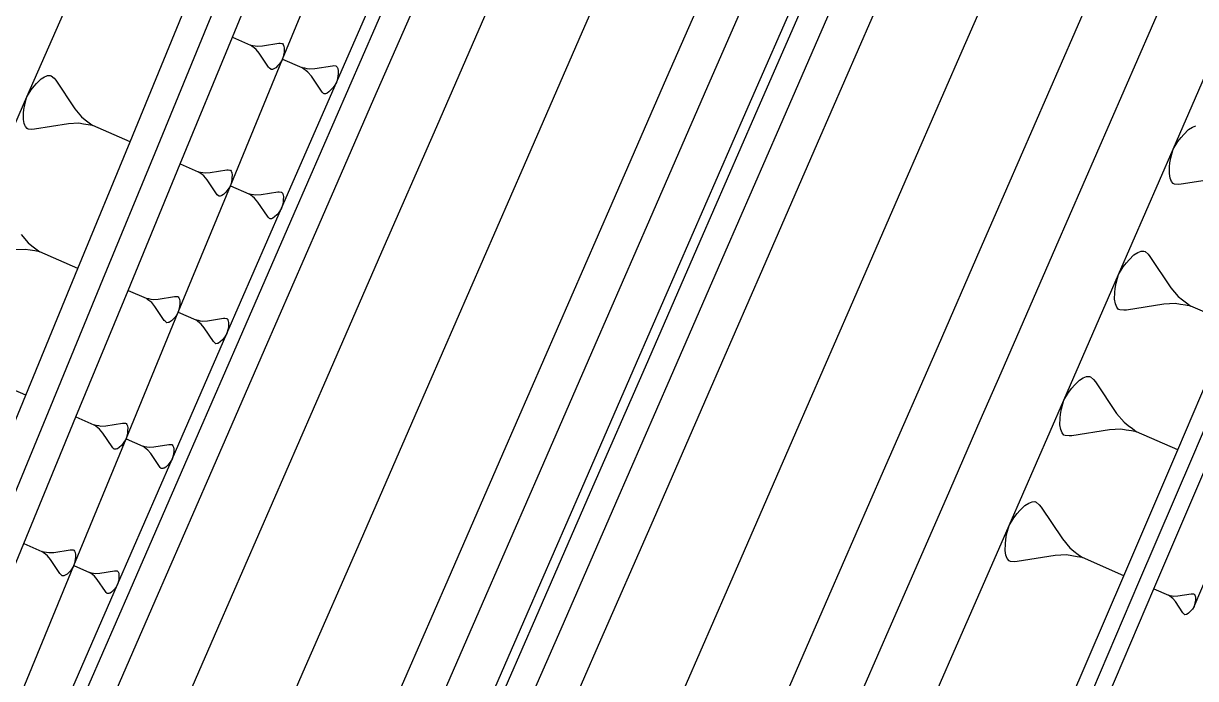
# Model space of a CAD drawing. Extents: x 386614 to 387594, y 803230 to 804419.
# Drawn here: x 387165.04 to 387207.87, y 803852.62 to 803876.54 of the extents above; entities that cross this region are included whole.
import ezdxf

# ---------------------------------------------------------------- set-up
doc = ezdxf.new("R2010")
doc.units = 0
doc.layers.get('0').update_dxf_attribs({"linetype": 'CONTINUOUS'})

msp = doc.modelspace()

# ---------------------------------------------------------------- linework, layer by layer
at = {"color": 7}
for p, q in [((387172.6745, 803876.0396), (387173.3359, 803875.751)), ((387173.3359, 803875.751), (387173.4197, 803875.7369)), ((387173.4033, 803875.6991), (387173.3359, 803875.751)), ((387173.7716, 803875.7184), (387174.376, 803875.8147)), ((387174.376, 803875.8147), (387174.422, 803875.8171)), ((387174.422, 803875.8171), (387174.4869, 803875.8113)), ((387174.4869, 803875.8113), (387174.5058, 803875.803)), ((387174.5058, 803875.803), (387174.5354, 803875.7676)), ((387174.5354, 803875.7676), (387174.5461, 803875.7405)), ((387173.4706, 803875.6473), (387173.4033, 803875.6991)), ((387173.4197, 803875.7369), (387173.5036, 803875.7229)), ((387173.538, 803875.5954), (387173.4706, 803875.6473)), ((387173.5036, 803875.7229), (387173.5874, 803875.7088)), ((387173.6562, 803875.4538), (387173.538, 803875.5954)), ((387173.5874, 803875.7088), (387173.7716, 803875.7184)), ((387173.9967, 803874.9453), (387173.6562, 803875.4538)), ((387174.5464, 803875.3804), (387174.5076, 803875.2399)), ((387174.5461, 803875.7405), (387174.5567, 803875.7133)), ((387174.5605, 803875.4642), (387174.5464, 803875.3804)), ((387174.5567, 803875.7133), (387174.5698, 803875.6401)), ((387174.5663, 803875.5292), (387174.5605, 803875.4642)), ((387174.5698, 803875.6401), (387174.5663, 803875.5292)), ((387174.0263, 803874.91), (387173.9967, 803874.9453)), ((387174.0747, 803874.8663), (387174.0263, 803874.91)), ((387174.2565, 803874.922), (387174.1939, 803874.8818)), ((387174.3355, 803875), (387174.2565, 803874.922)), ((387174.3791, 803875.0485), (387174.3355, 803875)), ((387174.431, 803875.1158), (387174.3791, 803875.0485)), ((387174.5076, 803875.2399), (387174.431, 803875.1158)), ((387174.5076, 803875.2399), (387175.2171, 803874.9303)), ((387175.2171, 803874.9303), (387175.3071, 803874.9152)), ((387175.2894, 803874.8747), (387175.2171, 803874.9303)), ((387175.3071, 803874.9152), (387175.397, 803874.9001)), ((387175.397, 803874.9001), (387175.4869, 803874.885)), ((387175.4869, 803874.885), (387175.6845, 803874.8954)), ((387175.6845, 803874.8954), (387176.3328, 803874.9986)), ((387176.3328, 803874.9986), (387176.3822, 803875.0012)), ((387176.3822, 803875.0012), (387176.4518, 803874.9949)), ((387176.4518, 803874.9949), (387176.4721, 803874.9861)), ((387176.4721, 803874.9861), (387176.5038, 803874.9481)), ((387176.5038, 803874.9481), (387176.5152, 803874.919)), ((387176.5152, 803874.919), (387176.5267, 803874.8899)), ((387165.5214, 803874.3523), (387165.6838, 803874.5126)), ((387165.6838, 803874.5126), (387165.8123, 803874.5952)), ((387165.8123, 803874.5952), (387165.8681, 803874.6171)), ((387165.8681, 803874.6171), (387165.9238, 803874.639)), ((387165.9238, 803874.639), (387166.0185, 803874.6439)), ((387166.0185, 803874.6439), (387166.0573, 803874.627)), ((387166.0573, 803874.627), (387166.1569, 803874.5373)), ((387166.1569, 803874.5373), (387166.2176, 803874.4646)), ((387174.0936, 803874.8581), (387174.0747, 803874.8663)), ((387174.1397, 803874.8605), (387174.0936, 803874.8581)), ((387174.1668, 803874.8711), (387174.1397, 803874.8605)), ((387174.1939, 803874.8818), (387174.1668, 803874.8711)), ((387175.3616, 803874.819), (387175.2894, 803874.8747)), ((387175.4339, 803874.7634), (387175.3616, 803874.819)), ((387175.5607, 803874.6115), (387175.4339, 803874.7634)), ((387175.926, 803874.0661), (387175.5607, 803874.6115)), ((387176.5156, 803874.5328), (387176.474, 803874.382)), ((387176.5307, 803874.6227), (387176.5156, 803874.5328)), ((387176.5267, 803874.8899), (387176.5407, 803874.8114)), ((387176.537, 803874.6924), (387176.5307, 803874.6227)), ((387176.5407, 803874.8114), (387176.537, 803874.6924)), ((387165.1677, 803873.8594), (387165.3251, 803874.1143)), ((387165.3251, 803874.1143), (387165.4317, 803874.2527)), ((387165.4317, 803874.2527), (387165.5214, 803874.3523)), ((387166.2176, 803874.4646), (387166.9175, 803873.4196)), ((387175.9577, 803874.0281), (387175.926, 803874.0661)), ((387176.2046, 803874.0411), (387176.1375, 803873.9979)), ((387176.2894, 803874.1247), (387176.2046, 803874.0411)), ((387176.3362, 803874.1767), (387176.2894, 803874.1247)), ((387176.3918, 803874.249), (387176.3362, 803874.1767)), ((387176.474, 803874.382), (387176.3918, 803874.249)), ((387165.0879, 803873.5705), (387165.1677, 803873.8594)), ((387176.0096, 803873.9813), (387175.9577, 803874.0281)), ((387176.0299, 803873.9725), (387176.0096, 803873.9813)), ((387176.0793, 803873.9751), (387176.0299, 803873.9725)), ((387176.1084, 803873.9865), (387176.0793, 803873.9751)), ((387176.1375, 803873.9979), (387176.1084, 803873.9865)), ((387165.0399, 803873.0367), (387165.047, 803873.2648)), ((387165.047, 803873.2648), (387165.059, 803873.3982)), ((387165.059, 803873.3982), (387165.0879, 803873.5705)), ((387166.9175, 803873.4196), (387167.1604, 803873.1287)), ((387165.0668, 803872.8863), (387165.0399, 803873.0367)), ((387165.0887, 803872.8305), (387165.0668, 803872.8863)), ((387165.1106, 803872.7747), (387165.0887, 803872.8305)), ((387165.1713, 803872.702), (387165.1106, 803872.7747)), ((387166.6803, 803872.8759), (387165.4382, 803872.678)), ((387167.0587, 803872.8957), (387166.6803, 803872.8759)), ((387167.231, 803872.8667), (387167.0587, 803872.8957)), ((387167.1604, 803873.1287), (387167.2988, 803873.0221)), ((387167.4033, 803872.8378), (387167.231, 803872.8667)), ((387167.2988, 803873.0221), (387167.4372, 803872.9155)), ((387167.5756, 803872.8089), (387167.4033, 803872.8378)), ((387167.4372, 803872.9155), (387167.5756, 803872.8089)), ((387168.935, 803872.2159), (387167.5756, 803872.8089)), ((387207.615, 803872.6628), (387207.7549, 803872.7527)), ((387207.7549, 803872.7527), (387207.8156, 803872.7766)), ((387207.8156, 803872.7766), (387207.8763, 803872.8004)), ((387165.2101, 803872.6851), (387165.1713, 803872.702)), ((387165.3436, 803872.6731), (387165.2101, 803872.6851)), ((387165.4382, 803872.678), (387165.3436, 803872.6731)), ((387207.2247, 803872.2293), (387207.3407, 803872.38)), ((387207.3407, 803872.38), (387207.4383, 803872.4883)), ((387207.4383, 803872.4883), (387207.615, 803872.6628)), ((387206.9665, 803871.6375), (387207.0533, 803871.9519)), ((387207.0533, 803871.9519), (387207.2247, 803872.2293)), ((387206.935, 803871.45), (387206.9665, 803871.6375)), ((387170.7681, 803871.4161), (387171.4296, 803871.1276)), ((387171.4296, 803871.1276), (387171.5134, 803871.1135)), ((387171.4969, 803871.0757), (387171.4296, 803871.1276)), ((387171.5643, 803871.0238), (387171.4969, 803871.0757)), ((387171.5134, 803871.1135), (387171.5973, 803871.0994)), ((387171.5973, 803871.0994), (387171.6811, 803871.0853)), ((387171.6811, 803871.0853), (387171.8653, 803871.095)), ((387171.8653, 803871.095), (387172.4696, 803871.1912)), ((387172.4696, 803871.1912), (387172.5157, 803871.1936)), ((387172.5157, 803871.1936), (387172.5806, 803871.1878)), ((387172.5806, 803871.1878), (387172.5995, 803871.1796)), ((387172.5995, 803871.1796), (387172.6291, 803871.1442)), ((387172.6291, 803871.1442), (387172.6397, 803871.117)), ((387172.6397, 803871.117), (387172.6504, 803871.0899)), ((387172.6504, 803871.0899), (387172.6634, 803871.0167)), ((387206.9143, 803871.0566), (387206.922, 803871.3048)), ((387206.9435, 803870.8929), (387206.9143, 803871.0566)), ((387206.922, 803871.3048), (387206.935, 803871.45)), ((387171.6316, 803870.9719), (387171.5643, 803871.0238)), ((387171.7498, 803870.8304), (387171.6316, 803870.9719)), ((387172.0904, 803870.3219), (387171.7498, 803870.8304)), ((387172.6013, 803870.6164), (387172.5247, 803870.4924)), ((387172.6401, 803870.7569), (387172.6013, 803870.6164)), ((387172.6013, 803870.6164), (387173.2773, 803870.3215)), ((387172.6542, 803870.8408), (387172.6401, 803870.7569)), ((387172.66, 803870.9057), (387172.6542, 803870.8408)), ((387172.6634, 803871.0167), (387172.66, 803870.9057)), ((387206.9673, 803870.8322), (387206.9435, 803870.8929)), ((387206.9912, 803870.7714), (387206.9673, 803870.8322)), ((387207.0573, 803870.6923), (387206.9912, 803870.7714)), ((387207.0995, 803870.6739), (387207.0573, 803870.6923)), ((387207.2448, 803870.6608), (387207.0995, 803870.6739)), ((387207.3478, 803870.6662), (387207.2448, 803870.6608)), ((387208.6996, 803870.8815), (387207.3478, 803870.6662)), ((387172.1199, 803870.2865), (387172.0904, 803870.3219)), ((387172.1684, 803870.2429), (387172.1199, 803870.2865)), ((387172.1873, 803870.2346), (387172.1684, 803870.2429)), ((387172.2333, 803870.2371), (387172.1873, 803870.2346)), ((387172.2605, 803870.2477), (387172.2333, 803870.2371)), ((387172.2876, 803870.2584), (387172.2605, 803870.2477)), ((387172.3501, 803870.2986), (387172.2876, 803870.2584)), ((387172.4292, 803870.3766), (387172.3501, 803870.2986)), ((387172.4728, 803870.425), (387172.4292, 803870.3766)), ((387172.5247, 803870.4924), (387172.4728, 803870.425)), ((387173.2773, 803870.3215), (387173.3629, 803870.3071)), ((387173.3461, 803870.2685), (387173.2773, 803870.3215)), ((387173.4149, 803870.2155), (387173.3461, 803870.2685)), ((387173.3629, 803870.3071), (387173.4486, 803870.2927)), ((387173.4837, 803870.1625), (387173.4149, 803870.2155)), ((387173.4486, 803870.2927), (387173.5343, 803870.2784)), ((387173.5343, 803870.2784), (387173.7225, 803870.2882)), ((387173.7225, 803870.2882), (387174.3402, 803870.3866)), ((387174.3402, 803870.3866), (387174.3872, 803870.389)), ((387174.3872, 803870.389), (387174.4536, 803870.3831)), ((387174.4536, 803870.3831), (387174.4729, 803870.3747)), ((387174.4729, 803870.3747), (387174.5031, 803870.3385)), ((387174.5031, 803870.3385), (387174.514, 803870.3107)), ((387174.514, 803870.3107), (387174.5249, 803870.283)), ((387174.5249, 803870.283), (387174.5382, 803870.2082)), ((387174.5382, 803870.2082), (387174.5347, 803870.0948)), ((387173.6046, 803870.0178), (387173.4837, 803870.1625)), ((387173.9526, 803869.4982), (387173.6046, 803870.0178)), ((387174.4747, 803869.7991), (387174.3964, 803869.6724)), ((387174.5144, 803869.9428), (387174.4747, 803869.7991)), ((387174.5288, 803870.0284), (387174.5144, 803869.9428)), ((387174.5347, 803870.0948), (387174.5288, 803870.0284)), ((387173.9828, 803869.462), (387173.9526, 803869.4982)), ((387174.0323, 803869.4174), (387173.9828, 803869.462)), ((387174.0516, 803869.409), (387174.0323, 803869.4174)), ((387174.0987, 803869.4114), (387174.0516, 803869.409)), ((387174.1264, 803869.4223), (387174.0987, 803869.4114)), ((387174.1541, 803869.4332), (387174.1264, 803869.4223)), ((387174.2181, 803869.4743), (387174.1541, 803869.4332)), ((387174.2988, 803869.554), (387174.2181, 803869.4743)), ((387174.3434, 803869.6035), (387174.2988, 803869.554)), ((387174.3964, 803869.6724), (387174.3434, 803869.6035)), ((387164.9572, 803868.8283), (387165.2066, 803868.5297)), ((387165.2066, 803868.5297), (387165.3487, 803868.4202)), ((387165.1023, 803868.2904), (387164.7137, 803868.2701)), ((387165.2792, 803868.2607), (387165.1023, 803868.2904)), ((387165.4561, 803868.231), (387165.2792, 803868.2607)), ((387165.3487, 803868.4202), (387165.4909, 803868.3107)), ((387165.633, 803868.2013), (387165.4561, 803868.231)), ((387165.4909, 803868.3107), (387165.633, 803868.2013)), ((387167.0286, 803867.5924), (387165.633, 803868.2013)), ((387205.442, 803867.9096), (387205.62, 803868.0854)), ((387205.62, 803868.0854), (387205.761, 803868.176)), ((387205.761, 803868.176), (387205.8222, 803868.2)), ((387205.8222, 803868.2), (387205.8833, 803868.224)), ((387205.8833, 803868.224), (387205.9871, 803868.2295)), ((387205.9871, 803868.2295), (387206.0297, 803868.2109)), ((387206.0297, 803868.2109), (387206.1389, 803868.1125)), ((387206.1389, 803868.1125), (387206.2055, 803868.0328)), ((387205.054, 803867.369), (387205.2267, 803867.6486)), ((387205.2267, 803867.6486), (387205.3436, 803867.8004)), ((387205.3436, 803867.8004), (387205.442, 803867.9096)), ((387206.2055, 803868.0328), (387206.9731, 803866.8867)), ((387204.9665, 803867.0522), (387205.054, 803867.369)), ((387168.8618, 803866.7927), (387169.5232, 803866.5041)), ((387204.9217, 803866.7169), (387204.9348, 803866.8633)), ((387204.9348, 803866.8633), (387204.9665, 803867.0522)), ((387206.9731, 803866.8867), (387207.2395, 803866.5677)), ((387169.5232, 803866.5041), (387169.6071, 803866.4901)), ((387169.5906, 803866.4523), (387169.5232, 803866.5041)), ((387169.6579, 803866.4004), (387169.5906, 803866.4523)), ((387169.6071, 803866.4901), (387169.6909, 803866.476)), ((387169.7253, 803866.3485), (387169.6579, 803866.4004)), ((387169.6909, 803866.476), (387169.7748, 803866.4619)), ((387169.8435, 803866.207), (387169.7253, 803866.3485)), ((387169.7748, 803866.4619), (387169.9589, 803866.4715)), ((387169.9589, 803866.4715), (387170.5633, 803866.5678)), ((387170.5633, 803866.5678), (387170.6093, 803866.5702)), ((387170.6093, 803866.5702), (387170.6743, 803866.5644)), ((387170.6743, 803866.5644), (387170.6932, 803866.5561)), ((387170.6932, 803866.5561), (387170.7227, 803866.5207)), ((387170.7227, 803866.5207), (387170.7334, 803866.4936)), ((387170.7334, 803866.4936), (387170.744, 803866.4665)), ((387170.744, 803866.4665), (387170.7571, 803866.3933)), ((387170.7571, 803866.3933), (387170.7537, 803866.2823)), ((387204.9139, 803866.4668), (387204.9217, 803866.7169)), ((387204.9434, 803866.3018), (387204.9139, 803866.4668)), ((387207.2395, 803866.5677), (387207.3913, 803866.4508)), ((387207.3913, 803866.4508), (387207.5431, 803866.3338)), ((387207.5431, 803866.3338), (387207.6949, 803866.2169)), ((387170.1841, 803865.6985), (387169.8435, 803866.207)), ((387170.695, 803865.993), (387170.6183, 803865.8689)), ((387170.7338, 803866.1335), (387170.695, 803865.993)), ((387170.695, 803865.993), (387171.3374, 803865.7127)), ((387170.7478, 803866.2173), (387170.7338, 803866.1335)), ((387170.7537, 803866.2823), (387170.7478, 803866.2173)), ((387204.9674, 803866.2407), (387204.9434, 803866.3018)), ((387204.9914, 803866.1795), (387204.9674, 803866.2407)), ((387205.058, 803866.0997), (387204.9914, 803866.1795)), ((387205.1006, 803866.0811), (387205.058, 803866.0997)), ((387205.247, 803866.068), (387205.1006, 803866.0811)), ((387205.3507, 803866.0734), (387205.247, 803866.068)), ((387206.7129, 803866.2904), (387205.3507, 803866.0734)), ((387207.128, 803866.3121), (387206.7129, 803866.2904)), ((387207.317, 803866.2804), (387207.128, 803866.3121)), ((387207.5059, 803866.2486), (387207.317, 803866.2804)), ((387207.6949, 803866.2169), (387207.5059, 803866.2486)), ((387209.1857, 803865.5665), (387207.6949, 803866.2169)), ((387170.2136, 803865.6631), (387170.1841, 803865.6985)), ((387170.2621, 803865.6194), (387170.2136, 803865.6631)), ((387170.281, 803865.6112), (387170.2621, 803865.6194)), ((387170.327, 803865.6136), (387170.281, 803865.6112)), ((387170.3541, 803865.6243), (387170.327, 803865.6136)), ((387170.3813, 803865.6349), (387170.3541, 803865.6243)), ((387170.4438, 803865.6751), (387170.3813, 803865.6349)), ((387170.5228, 803865.7531), (387170.4438, 803865.6751)), ((387170.5665, 803865.8016), (387170.5228, 803865.7531)), ((387170.6183, 803865.8689), (387170.5665, 803865.8016)), ((387171.3374, 803865.7127), (387171.4188, 803865.699)), ((387171.4028, 803865.6623), (387171.3374, 803865.7127)), ((387171.4682, 803865.6119), (387171.4028, 803865.6623)), ((387171.4188, 803865.699), (387171.5002, 803865.6854)), ((387171.5336, 803865.5616), (387171.4682, 803865.6119)), ((387171.5002, 803865.6854), (387171.5817, 803865.6717)), ((387171.6484, 803865.4241), (387171.5336, 803865.5616)), ((387171.5817, 803865.6717), (387171.7605, 803865.681)), ((387171.7605, 803865.681), (387172.3475, 803865.7745)), ((387172.3475, 803865.7745), (387172.3923, 803865.7769)), ((387172.3923, 803865.7769), (387172.4553, 803865.7712)), ((387172.4553, 803865.7712), (387172.4737, 803865.7632)), ((387172.4737, 803865.7632), (387172.5024, 803865.7288)), ((387172.5024, 803865.7288), (387172.5127, 803865.7025)), ((387172.5127, 803865.7025), (387172.5231, 803865.6761)), ((387172.5231, 803865.6761), (387172.5358, 803865.605)), ((387172.5325, 803865.4972), (387172.5268, 803865.4342)), ((387172.5358, 803865.605), (387172.5325, 803865.4972)), ((387171.9792, 803864.9302), (387171.6484, 803865.4241)), ((387172.401, 803865.0958), (387172.3506, 803865.0304)), ((387172.4754, 803865.2162), (387172.401, 803865.0958)), ((387172.5131, 803865.3527), (387172.4754, 803865.2162)), ((387172.5268, 803865.4342), (387172.5131, 803865.3527)), ((387172.0079, 803864.8958), (387171.9792, 803864.9302)), ((387172.055, 803864.8535), (387172.0079, 803864.8958)), ((387172.0733, 803864.8454), (387172.055, 803864.8535)), ((387172.118, 803864.8478), (387172.0733, 803864.8454)), ((387172.1444, 803864.8581), (387172.118, 803864.8478)), ((387172.1708, 803864.8685), (387172.1444, 803864.8581)), ((387172.2315, 803864.9075), (387172.1708, 803864.8685)), ((387172.3082, 803864.9833), (387172.2315, 803864.9075)), ((387172.3506, 803865.0304), (387172.3082, 803864.9833)), ((387165.1223, 803862.969), (387163.6565, 803863.6084)), ((387203.3465, 803863.2208), (387203.4456, 803863.3308)), ((387203.4456, 803863.3308), (387203.6251, 803863.508)), ((387203.6251, 803863.508), (387203.7671, 803863.5993)), ((387203.7671, 803863.5993), (387203.8287, 803863.6235)), ((387203.8287, 803863.6235), (387203.8904, 803863.6477)), ((387203.8904, 803863.6477), (387203.9949, 803863.6531)), ((387203.9949, 803863.6531), (387204.0379, 803863.6344)), ((387204.0379, 803863.6344), (387204.1479, 803863.5353)), ((387204.1479, 803863.5353), (387204.215, 803863.455)), ((387204.215, 803863.455), (387204.9884, 803862.3001)), ((387203.0547, 803862.7861), (387203.2287, 803863.0678)), ((387203.2287, 803863.0678), (387203.3465, 803863.2208)), ((387202.9666, 803862.4669), (387203.0547, 803862.7861)), ((387166.9555, 803862.1693), (387167.6169, 803861.8807)), ((387202.9136, 803861.877), (387202.9214, 803862.1291)), ((387202.9214, 803862.1291), (387202.9346, 803862.2765)), ((387202.9346, 803862.2765), (387202.9666, 803862.4669)), ((387204.9884, 803862.3001), (387205.2569, 803861.9787)), ((387167.6169, 803861.8807), (387167.7008, 803861.8666)), ((387167.6843, 803861.8288), (387167.6169, 803861.8807)), ((387167.7516, 803861.7769), (387167.6843, 803861.8288)), ((387167.7008, 803861.8666), (387167.7846, 803861.8525)), ((387167.819, 803861.7251), (387167.7516, 803861.7769)), ((387167.7846, 803861.8525), (387167.8684, 803861.8385)), ((387167.9372, 803861.5835), (387167.819, 803861.7251)), ((387167.8684, 803861.8385), (387168.0526, 803861.8481)), ((387168.0526, 803861.8481), (387168.657, 803861.9444)), ((387168.657, 803861.9444), (387168.703, 803861.9468)), ((387168.703, 803861.9468), (387168.768, 803861.9409)), ((387168.768, 803861.9409), (387168.7869, 803861.9327)), ((387168.7869, 803861.9327), (387168.8164, 803861.8973)), ((387168.8164, 803861.8973), (387168.8271, 803861.8702)), ((387168.8271, 803861.8702), (387168.8377, 803861.843)), ((387168.8377, 803861.843), (387168.8508, 803861.7698)), ((387168.8474, 803861.6588), (387168.8415, 803861.5939)), ((387168.8508, 803861.7698), (387168.8474, 803861.6588)), ((387202.9432, 803861.7108), (387202.9136, 803861.877)), ((387202.9674, 803861.6492), (387202.9432, 803861.7108)), ((387202.9916, 803861.5875), (387202.9674, 803861.6492)), ((387204.7263, 803861.6993), (387203.3537, 803861.4807)), ((387205.1445, 803861.7212), (387204.7263, 803861.6993)), ((387205.3349, 803861.6892), (387205.1445, 803861.7212)), ((387205.2569, 803861.9787), (387205.4098, 803861.8609)), ((387205.5253, 803861.6572), (387205.3349, 803861.6892)), ((387205.4098, 803861.8609), (387205.5628, 803861.7431)), ((387205.7157, 803861.6252), (387205.5253, 803861.6572)), ((387205.5628, 803861.7431), (387205.7157, 803861.6252)), ((387207.2179, 803860.9699), (387205.7157, 803861.6252)), ((387168.2777, 803861.075), (387167.9372, 803861.5835)), ((387168.712, 803861.2455), (387168.6601, 803861.1781)), ((387168.7886, 803861.3695), (387168.712, 803861.2455)), ((387168.8274, 803861.5101), (387168.7886, 803861.3695)), ((387168.7886, 803861.3695), (387169.3975, 803861.1039)), ((387168.8415, 803861.5939), (387168.8274, 803861.5101)), ((387203.0587, 803861.5072), (387202.9916, 803861.5875)), ((387203.1017, 803861.4884), (387203.0587, 803861.5072)), ((387203.2491, 803861.4752), (387203.1017, 803861.4884)), ((387203.3537, 803861.4807), (387203.2491, 803861.4752)), ((387168.3073, 803861.0396), (387168.2777, 803861.075)), ((387168.3557, 803860.996), (387168.3073, 803861.0396)), ((387168.3746, 803860.9878), (387168.3557, 803860.996)), ((387168.4207, 803860.9902), (387168.3746, 803860.9878)), ((387168.4478, 803861.0008), (387168.4207, 803860.9902)), ((387168.475, 803861.0115), (387168.4478, 803861.0008)), ((387168.5375, 803861.0517), (387168.475, 803861.0115)), ((387168.6165, 803861.1297), (387168.5375, 803861.0517)), ((387168.6601, 803861.1781), (387168.6165, 803861.1297)), ((387169.3975, 803861.1039), (387169.4747, 803861.0909)), ((387169.4595, 803861.0562), (387169.3975, 803861.1039)), ((387169.5215, 803861.0084), (387169.4595, 803861.0562)), ((387169.4747, 803861.0909), (387169.5519, 803861.078)), ((387169.5835, 803860.9606), (387169.5215, 803861.0084)), ((387169.5519, 803861.078), (387169.629, 803861.065)), ((387169.6923, 803860.8303), (387169.5835, 803860.9606)), ((387169.629, 803861.065), (387169.7986, 803861.0739)), ((387170.0058, 803860.3623), (387169.6923, 803860.8303)), ((387169.7986, 803861.0739), (387170.3549, 803861.1625)), ((387170.3549, 803861.1625), (387170.3973, 803861.1647)), ((387170.3973, 803861.1647), (387170.4571, 803861.1594)), ((387170.4571, 803861.1594), (387170.4745, 803861.1518)), ((387170.4745, 803861.1518), (387170.5017, 803861.1192)), ((387170.5118, 803860.7627), (387170.4761, 803860.6334)), ((387170.5017, 803861.1192), (387170.5115, 803861.0942)), ((387170.5115, 803861.0942), (387170.5213, 803861.0692)), ((387170.5248, 803860.8399), (387170.5118, 803860.7627)), ((387170.5213, 803861.0692), (387170.5333, 803861.0018)), ((387170.5302, 803860.8997), (387170.5248, 803860.8399)), ((387170.5333, 803861.0018), (387170.5302, 803860.8997)), ((387170.033, 803860.3297), (387170.0058, 803860.3623)), ((387170.2449, 803860.3408), (387170.1874, 803860.3038)), ((387170.3177, 803860.4126), (387170.2449, 803860.3408)), ((387170.3578, 803860.4572), (387170.3177, 803860.4126)), ((387170.4056, 803860.5192), (387170.3578, 803860.4572)), ((387170.4761, 803860.6334), (387170.4056, 803860.5192)), ((387170.0776, 803860.2895), (387170.033, 803860.3297)), ((387170.095, 803860.2819), (387170.0776, 803860.2895)), ((387170.1374, 803860.2841), (387170.095, 803860.2819)), ((387170.1624, 803860.2939), (387170.1374, 803860.2841)), ((387170.1874, 803860.3038), (387170.1624, 803860.2939)), ((387201.7732, 803859.0225), (387201.8353, 803859.0469)), ((387201.8353, 803859.0469), (387201.8974, 803859.0713)), ((387201.8974, 803859.0713), (387202.0028, 803859.0768)), ((387202.0028, 803859.0768), (387202.046, 803859.0579)), ((387202.046, 803859.0579), (387202.1569, 803858.9581)), ((387201.2307, 803858.4871), (387201.3494, 803858.6412)), ((387201.3494, 803858.6412), (387201.4493, 803858.752)), ((387201.4493, 803858.752), (387201.6301, 803858.9305)), ((387201.6301, 803858.9305), (387201.7732, 803859.0225)), ((387202.1569, 803858.9581), (387202.2245, 803858.8771)), ((387202.2245, 803858.8771), (387203.0037, 803857.7136)), ((387200.9666, 803857.8816), (387201.0554, 803858.2032)), ((387201.0554, 803858.2032), (387201.2307, 803858.4871)), ((387200.9344, 803857.6898), (387200.9666, 803857.8816)), ((387165.0491, 803857.5458), (387165.7106, 803857.2573)), ((387200.9132, 803857.2873), (387200.921, 803857.5412)), ((387200.921, 803857.5412), (387200.9344, 803857.6898)), ((387203.0037, 803857.7136), (387203.2742, 803857.3897)), ((387203.2742, 803857.3897), (387203.4284, 803857.271)), ((387165.7106, 803857.2573), (387165.7944, 803857.2432)), ((387165.7779, 803857.2054), (387165.7106, 803857.2573)), ((387165.8453, 803857.1535), (387165.7779, 803857.2054)), ((387165.7944, 803857.2432), (387165.8783, 803857.2291)), ((387165.9126, 803857.1016), (387165.8453, 803857.1535)), ((387165.8783, 803857.2291), (387165.9621, 803857.215)), ((387166.0308, 803856.9601), (387165.9126, 803857.1016)), ((387165.9621, 803857.215), (387166.1463, 803857.2247)), ((387166.3714, 803856.4516), (387166.0308, 803856.9601)), ((387166.1463, 803857.2247), (387166.7506, 803857.3209)), ((387166.7506, 803857.3209), (387166.7967, 803857.3233)), ((387166.7967, 803857.3233), (387166.8616, 803857.3175)), ((387166.8616, 803857.3175), (387166.8805, 803857.3092)), ((387166.8805, 803857.3092), (387166.9101, 803857.2739)), ((387166.9101, 803857.2739), (387166.9207, 803857.2467)), ((387166.9207, 803857.2467), (387166.9314, 803857.2196)), ((387166.9352, 803856.9705), (387166.9211, 803856.8866)), ((387166.9314, 803857.2196), (387166.9444, 803857.1464)), ((387166.941, 803857.0354), (387166.9352, 803856.9705)), ((387166.9444, 803857.1464), (387166.941, 803857.0354)), ((387200.9431, 803857.1198), (387200.9132, 803857.2873)), ((387200.9675, 803857.0577), (387200.9431, 803857.1198)), ((387200.9919, 803856.9956), (387200.9675, 803857.0577)), ((387201.0595, 803856.9146), (387200.9919, 803856.9956)), ((387201.1027, 803856.8957), (387201.0595, 803856.9146)), ((387202.7396, 803857.1082), (387201.3567, 803856.8879)), ((387203.161, 803857.1302), (387202.7396, 803857.1082)), ((387203.3529, 803857.098), (387203.161, 803857.1302)), ((387203.5447, 803857.0658), (387203.3529, 803857.098)), ((387203.4284, 803857.271), (387203.5825, 803857.1523)), ((387203.7366, 803857.0336), (387203.5447, 803857.0658)), ((387203.5825, 803857.1523), (387203.7366, 803857.0336)), ((387205.2501, 803856.3733), (387203.7366, 803857.0336)), ((387166.7102, 803856.5063), (387166.6312, 803856.4282)), ((387166.7538, 803856.5547), (387166.7102, 803856.5063)), ((387166.8057, 803856.6221), (387166.7538, 803856.5547)), ((387166.8823, 803856.7461), (387166.8057, 803856.6221)), ((387166.9211, 803856.8866), (387166.8823, 803856.7461)), ((387166.8823, 803856.7461), (387167.4576, 803856.4951)), ((387167.4576, 803856.4951), (387167.5306, 803856.4829)), ((387167.5162, 803856.45), (387167.4576, 803856.4951)), ((387167.5306, 803856.4829), (387167.6035, 803856.4706)), ((387167.8366, 803856.4667), (387168.3623, 803856.5505)), ((387168.3623, 803856.5505), (387168.4024, 803856.5526)), ((387168.4024, 803856.5526), (387168.4588, 803856.5475)), ((387168.4588, 803856.5475), (387168.4753, 803856.5403)), ((387168.4753, 803856.5403), (387168.501, 803856.5095)), ((387168.501, 803856.5095), (387168.5103, 803856.4859)), ((387168.5103, 803856.4859), (387168.5195, 803856.4623)), ((387201.2513, 803856.8824), (387201.1027, 803856.8957)), ((387201.3567, 803856.8879), (387201.2513, 803856.8824)), ((387166.4009, 803856.4162), (387166.3714, 803856.4516)), ((387166.4494, 803856.3726), (387166.4009, 803856.4162)), ((387166.4683, 803856.3643), (387166.4494, 803856.3726)), ((387166.5143, 803856.3667), (387166.4683, 803856.3643)), ((387166.5415, 803856.3774), (387166.5143, 803856.3667)), ((387166.5686, 803856.388), (387166.5415, 803856.3774)), ((387166.6312, 803856.4282), (387166.5686, 803856.388)), ((387167.5748, 803856.4049), (387167.5162, 803856.45)), ((387167.6334, 803856.3597), (387167.5748, 803856.4049)), ((387167.6035, 803856.4706), (387167.6764, 803856.4584)), ((387167.7362, 803856.2366), (387167.6334, 803856.3597)), ((387167.6764, 803856.4584), (387167.8366, 803856.4667)), ((387168.0324, 803855.7943), (387167.7362, 803856.2366)), ((387168.4768, 803856.0505), (387168.4102, 803855.9426)), ((387168.5106, 803856.1727), (387168.4768, 803856.0505)), ((387168.5228, 803856.2456), (387168.5106, 803856.1727)), ((387168.5195, 803856.4623), (387168.5309, 803856.3987)), ((387168.5279, 803856.3021), (387168.5228, 803856.2456)), ((387168.5309, 803856.3987), (387168.5279, 803856.3021)), ((387168.0581, 803855.7635), (387168.0324, 803855.7943)), ((387168.1003, 803855.7256), (387168.0581, 803855.7635)), ((387168.1167, 803855.7184), (387168.1003, 803855.7256)), ((387168.1568, 803855.7205), (387168.1167, 803855.7184)), ((387168.1804, 803855.7298), (387168.1568, 803855.7205)), ((387168.204, 803855.739), (387168.1804, 803855.7298)), ((387168.2584, 803855.774), (387168.204, 803855.739)), ((387168.3271, 803855.8419), (387168.2584, 803855.774)), ((387168.3651, 803855.884), (387168.3271, 803855.8419)), ((387168.4102, 803855.9426), (387168.3651, 803855.884))]:
    msp.add_line(p, q, dxfattribs=at)
at = {"color": 1}
for p, q in [((387206.35, 803855.8934), (387206.8792, 803855.6626)), ((387206.8792, 803855.6626), (387206.9462, 803855.6513)), ((387206.9331, 803855.6211), (387206.8792, 803855.6626)), ((387206.9869, 803855.5796), (387206.9331, 803855.6211)), ((387206.9462, 803855.6513), (387207.0133, 803855.6401)), ((387207.0133, 803855.6401), (387207.0804, 803855.6288)), ((387207.0804, 803855.6288), (387207.2277, 803855.6365)), ((387207.2277, 803855.6365), (387207.7112, 803855.7135)), ((387207.7112, 803855.7135), (387207.7481, 803855.7155)), ((387207.7481, 803855.7155), (387207.8, 803855.7108)), ((387207.8, 803855.7108), (387207.8151, 803855.7042)), ((387207.8151, 803855.7042), (387207.8388, 803855.6759)), ((387207.8388, 803855.6759), (387207.8473, 803855.6542)), ((387207.8473, 803855.6542), (387207.8558, 803855.6325)), ((387207.8558, 803855.6325), (387207.8663, 803855.5739)), ((387207.0408, 803855.5381), (387206.9869, 803855.5796)), ((387207.1354, 803855.4249), (387207.0408, 803855.5381)), ((387207.4078, 803855.0181), (387207.1354, 803855.4249)), ((387207.8165, 803855.2537), (387207.7553, 803855.1544)), ((387207.8476, 803855.3661), (387207.8165, 803855.2537)), ((387207.8589, 803855.4332), (387207.8476, 803855.3661)), ((387207.8635, 803855.4851), (387207.8589, 803855.4332)), ((387207.8663, 803855.5739), (387207.8635, 803855.4851)), ((387207.4315, 803854.9898), (387207.4078, 803855.0181)), ((387207.4702, 803854.9549), (387207.4315, 803854.9898)), ((387207.4853, 803854.9483), (387207.4702, 803854.9549)), ((387207.5222, 803854.9502), (387207.4853, 803854.9483)), ((387207.5439, 803854.9587), (387207.5222, 803854.9502)), ((387207.5656, 803854.9672), (387207.5439, 803854.9587)), ((387207.6156, 803854.9994), (387207.5656, 803854.9672)), ((387207.6788, 803855.0618), (387207.6156, 803854.9994)), ((387207.7138, 803855.1006), (387207.6788, 803855.0618)), ((387207.7553, 803855.1544), (387207.7138, 803855.1006))]:
    msp.add_line(p, q, dxfattribs=at)
at = {"color": 7, "linetype": 'CONTINUOUS'}
for points in [[(387141.8946, 803824.0064), (387143.4013, 803827.7032), (387143.7818, 803828.6382), (387145.7293, 803833.2437), (387147.513, 803837.9206), (387149.8058, 803842.3754), (387152.097, 803846.831), (387154.4486, 803851.2602), (387156.8604, 803855.6631), (387158.9569, 803860.2036), (387161.0599, 803864.7412), (387163.1606, 803869.2798), (387165.1677, 803873.8594), (387167.1722, 803878.4399), (387169.2059, 803883.0078), (387171.3124, 803887.5439), (387173.5215, 803892.0353), (387175.8365, 803896.4804), (387177.2953, 803899.3058), (387177.6538, 803900)], [(387148.3887, 803800), (387150.1509, 803804.0393), (387152.1502, 803808.6222), (387154.1495, 803813.2051), (387156.1488, 803817.788), (387157.7446, 803821.4459), (387158.1481, 803822.3709), (387160.1474, 803826.9537), (387162.1467, 803831.5366), (387164.146, 803836.1195), (387166.1452, 803840.7024), (387168.1445, 803845.2853), (387170.1438, 803849.8682), (387172.1431, 803854.451), (387174.1424, 803859.0339), (387176.1417, 803863.6168), (387178.141, 803868.1997), (387180.1403, 803872.7826), (387182.1396, 803877.3655), (387184.1389, 803881.9483), (387186.1382, 803886.5312), (387188.1375, 803891.1141), (387190.1368, 803895.697), (387192.014, 803900)], [(387149.696, 803826.0581), (387151.4887, 803830.7311), (387153.2199, 803835.4309), (387155.4727, 803839.9032), (387157.7239, 803844.3762), (387159.9751, 803848.8492), (387162.2262, 803853.3222), (387164.1326, 803857.9457), (387166.0389, 803862.5691), (387167.9452, 803867.1926), (387169.8516, 803871.816), (387171.7579, 803876.4394), (387173.6642, 803881.0629), (387175.5705, 803885.6863), (387177.4769, 803890.3097), (387179.3832, 803894.9332), (387180.5891, 803897.8689), (387181.2834, 803899.5593), (387181.4632, 803900)], [(387150.6125, 803825.6582), (387152.4052, 803830.3313), (387154.1365, 803835.0311), (387156.3893, 803839.5034), (387158.6405, 803843.9764), (387160.8916, 803848.4494), (387163.1428, 803852.9224), (387165.0491, 803857.5458), (387166.9555, 803862.1693), (387168.8618, 803866.7927), (387170.7681, 803871.4161), (387172.6745, 803876.0396), (387174.5808, 803880.663), (387176.4871, 803885.2865), (387178.3935, 803889.9099), (387180.2998, 803894.5333), (387181.5056, 803897.4691), (387182.1999, 803899.1595), (387182.5429, 803900)], [(387158.479, 803833.1366), (387160.1033, 803837.8831), (387161.7275, 803842.6296), (387163.3517, 803847.3762), (387164.976, 803852.1227), (387166.8823, 803856.7461), (387168.7886, 803861.3695), (387170.695, 803865.993), (387172.6013, 803870.6164), (387174.5076, 803875.2399), (387176.4139, 803879.8633), (387178.3203, 803884.4867), (387180.2266, 803889.1102), (387182.1329, 803893.7336), (387183.3388, 803896.6694), (387184.0331, 803898.3597), (387184.7024, 803900)], [(387163.3554, 803825.5542), (387165.3547, 803830.1371), (387167.354, 803834.72), (387169.3533, 803839.3029), (387171.3526, 803843.8858), (387173.3519, 803848.4687), (387175.3512, 803853.0515), (387177.3504, 803857.6344), (387179.3497, 803862.2173), (387181.349, 803866.8002), (387183.3483, 803871.3831), (387185.3476, 803875.966), (387187.3469, 803880.5488), (387189.3462, 803885.1317), (387191.3455, 803889.7146), (387192.6143, 803892.6229), (387193.3448, 803894.2975), (387195.3441, 803898.8804), (387195.8325, 803900)], [(387166.5634, 803824.1547), (387168.5627, 803828.7376), (387170.562, 803833.3205), (387172.5613, 803837.9034), (387174.5606, 803842.4863), (387176.5599, 803847.0691), (387178.5592, 803851.652), (387180.5585, 803856.2349), (387182.5578, 803860.8178), (387184.5571, 803865.4007), (387186.5563, 803869.9836), (387188.5556, 803874.5665), (387190.5549, 803879.1493), (387192.5542, 803883.7322), (387194.5535, 803888.3151), (387195.8223, 803891.2234), (387196.5528, 803892.898), (387198.5521, 803897.4809), (387199.6511, 803900)], [(387200, 803868.2883), (387200.4711, 803869.3683), (387202.4704, 803873.9512), (387204.4697, 803878.5341), (387206.469, 803883.1169), (387208.4683, 803887.6998), (387210.4676, 803892.2827), (387212.4669, 803896.8656), (387213.8343, 803900)], [(387200, 803842.5847), (387201.8645, 803846.9401), (387203.8323, 803851.5367), (387205.8001, 803856.1334), (387207.7679, 803860.73), (387209.7356, 803865.3266), (387211.7034, 803869.9233), (387213.6712, 803874.5199), (387215.639, 803879.1165), (387216.8811, 803882.0364), (387217.5963, 803883.7177), (387219.5356, 803888.3268), (387221.4749, 803892.9358), (387223.4142, 803897.5449), (387224.4472, 803900)], [(387200, 803844.1093), (387201.3146, 803847.18), (387203.2823, 803851.7766), (387205.2501, 803856.3733), (387207.2179, 803860.9699), (387209.1857, 803865.5665), (387211.1535, 803870.1632), (387213.1212, 803874.7598), (387215.089, 803879.3564), (387216.3312, 803882.2763), (387217.0464, 803883.9576), (387218.9857, 803888.5667), (387220.9249, 803893.1757), (387222.8642, 803897.7848), (387223.7963, 803900)], [(387162.5719, 803800), (387164.0657, 803803.424), (387166.065, 803808.0069), (387168.0643, 803812.5898), (387169.6601, 803816.2478), (387170.0636, 803817.1727), (387172.0629, 803821.7556), (387174.0622, 803826.3385), (387176.0615, 803830.9213), (387178.0607, 803835.5042), (387180.06, 803840.0871), (387182.0593, 803844.67), (387184.0586, 803849.2529), (387186.0579, 803853.8358), (387188.0572, 803858.4186), (387190.0565, 803863.0015), (387192.0558, 803867.5844), (387194.0551, 803872.1673), (387196.0544, 803876.7502), (387198.0537, 803881.3331), (387200, 803885.7945)], [(387166.3905, 803800), (387167.2737, 803802.0245), (387167.8759, 803803.4049), (387169.273, 803806.6074), (387171.2723, 803811.1903), (387172.8681, 803814.8483), (387173.2716, 803815.7732), (387175.2709, 803820.3561), (387177.2702, 803824.939), (387179.2695, 803829.5218), (387181.2688, 803834.1047), (387183.2681, 803838.6876), (387185.2674, 803843.2705), (387187.2666, 803847.8534), (387189.2659, 803852.4363), (387191.2652, 803857.0191), (387193.2645, 803861.602), (387195.2638, 803866.1849), (387197.2631, 803870.7678), (387199.2624, 803875.3507), (387200, 803877.0414)], [(387170.2091, 803800), (387170.4817, 803800.625), (387172.481, 803805.2079), (387174.4803, 803809.7908), (387176.0761, 803813.4488), (387176.4796, 803814.3737), (387178.4789, 803818.9566), (387180.4782, 803823.5394), (387182.4775, 803828.1223), (387184.4768, 803832.7052), (387186.4761, 803837.2881), (387188.4754, 803841.871), (387190.4747, 803846.4539), (387192.474, 803851.0368), (387194.4733, 803855.6196), (387196.4725, 803860.2025), (387198.4718, 803864.7854), (387200, 803868.2883)]]:
    msp.add_lwpolyline(points, dxfattribs=at)
at = {"color": 1, "linetype": 'CONTINUOUS'}
for points in [[(387148.7794, 803826.458), (387150.5721, 803831.131), (387152.3034, 803835.8308), (387154.5561, 803840.3031), (387156.8073, 803844.7761), (387159.0585, 803849.2491), (387161.3097, 803853.7221), (387163.216, 803858.3455), (387165.1223, 803862.969), (387167.0286, 803867.5924), (387168.935, 803872.2159), (387170.8413, 803876.8393), (387172.7476, 803881.4627), (387174.654, 803886.0862), (387176.5603, 803890.7096), (387178.4666, 803895.333), (387179.6725, 803898.2688), (387180.3668, 803899.9592), (387180.3835, 803900)], [(387153.5652, 803824.3702), (387155.5645, 803828.953), (387158.4804, 803833.1361), (387160.4796, 803837.7189), (387162.4789, 803842.3018), (387164.4782, 803846.8847), (387166.4775, 803851.4676), (387168.4768, 803856.0505), (387170.4761, 803860.6334), (387172.4754, 803865.2162), (387174.4747, 803869.7991), (387176.474, 803874.382), (387178.4733, 803878.9649), (387180.4726, 803883.5478), (387182.4719, 803888.1307), (387184.4712, 803892.7135), (387185.7399, 803895.6218), (387186.4705, 803897.2964), (387187.6499, 803900)], [(387158.9386, 803832.9361), (387160.9379, 803837.519), (387162.9372, 803842.1019), (387164.9365, 803846.6848), (387166.9358, 803851.2677), (387168.9351, 803855.8505), (387170.9344, 803860.4334), (387172.9337, 803865.0163), (387174.933, 803869.5992), (387176.9323, 803874.1821), (387178.9316, 803878.765), (387180.9309, 803883.3479), (387182.9302, 803887.9307), (387184.9295, 803892.5136), (387186.1982, 803895.4219), (387186.9288, 803897.0965), (387188.1954, 803900)], [(387200, 803855.7839), (387201.0554, 803858.2032), (387203.0547, 803862.7861), (387205.054, 803867.369), (387207.0533, 803871.9519), (387209.0526, 803876.5348), (387211.0519, 803881.1176), (387212.3207, 803884.0259), (387213.0512, 803885.7005), (387215.0505, 803890.2834), (387217.0498, 803894.8663), (387219.0491, 803899.4492), (387219.2894, 803900)], [(387200, 803841.0601), (387200.4467, 803842.1036), (387202.4145, 803846.7002), (387204.3822, 803851.2968), (387206.35, 803855.8934), (387208.3178, 803860.4901), (387210.2856, 803865.0867), (387212.2534, 803869.6833), (387214.2211, 803874.28), (387216.1889, 803878.8766), (387217.4311, 803881.7965), (387218.1463, 803883.4778), (387220.0856, 803888.0868), (387222.0248, 803892.6959), (387223.9641, 803897.305), (387225.0981, 803900)], [(387207.8165, 803855.2537), (387209.7843, 803859.8503), (387211.7521, 803864.4469), (387213.7199, 803869.0436), (387215.6877, 803873.6402), (387217.6554, 803878.2368), (387218.8976, 803881.1567), (387219.6128, 803882.838), (387221.5521, 803887.4471), (387223.4914, 803892.0561), (387225.4306, 803896.6652), (387226.8338, 803900)], [(387169.7714, 803822.7552), (387171.7707, 803827.3381), (387173.77, 803831.921), (387175.7693, 803836.5039), (387177.7686, 803841.0868), (387179.7679, 803845.6696), (387181.7672, 803850.2525), (387183.7665, 803854.8354), (387185.7658, 803859.4183), (387187.7651, 803864.0012), (387189.7644, 803868.5841), (387191.7637, 803873.1669), (387193.763, 803877.7498), (387195.7622, 803882.3327), (387197.7615, 803886.9156), (387198.0306, 803887.5325), (387198.572, 803890.0238), (387198.9676, 803891.8445), (387199.1134, 803892.5152), (387200, 803894.5476)], [(387159.4625, 803800), (387161.4534, 803804.5636), (387162.0556, 803805.944), (387163.4527, 803809.1465), (387165.452, 803813.7294), (387167.0478, 803817.3874), (387167.4513, 803818.3123), (387169.4506, 803822.8952), (387171.4499, 803827.4781), (387173.4492, 803832.0609), (387175.4485, 803836.6438), (387177.4478, 803841.2267), (387179.4471, 803845.8096), (387181.4464, 803850.3925), (387183.4457, 803854.9754), (387185.445, 803859.5582), (387187.4443, 803864.1411), (387189.4436, 803868.724), (387191.4429, 803873.3069), (387193.4421, 803877.8898), (387195.4414, 803882.4727), (387197.4407, 803887.0555), (387198.7095, 803889.9638)], [(387175.6641, 803800), (387175.6668, 803800.0061), (387177.0639, 803803.2086), (387179.0632, 803807.7915), (387180.659, 803811.4495), (387181.0625, 803812.3744), (387183.0618, 803816.9573), (387185.0611, 803821.5402), (387187.0604, 803826.123), (387189.0597, 803830.7059), (387191.059, 803835.2888), (387193.0583, 803839.8717), (387195.0576, 803844.4546), (387197.0568, 803849.0375), (387199.0561, 803853.6203), (387200, 803855.7839)]]:
    msp.add_lwpolyline(points, dxfattribs=at)
at = {"color": 2, "linetype": 'CONTINUOUS'}
for points in [[(387155.8566, 803823.3705), (387157.8559, 803827.9534), (387159.8552, 803832.5363), (387161.8545, 803837.1192), (387163.8538, 803841.702), (387165.8531, 803846.2849), (387167.8524, 803850.8678), (387169.8517, 803855.4507), (387171.851, 803860.0336), (387173.8503, 803864.6165), (387175.8496, 803869.1993), (387177.8489, 803873.7822), (387179.8482, 803878.3651), (387181.8475, 803882.948), (387183.8467, 803887.5309), (387185.846, 803892.1138), (387187.8453, 803896.6966), (387189.2864, 803900)], [(387200, 803862.0361), (387200.7633, 803863.7858), (387202.7626, 803868.3686), (387204.7619, 803872.9515), (387206.7612, 803877.5344), (387208.7605, 803882.1173), (387210.7598, 803886.7002), (387212.759, 803891.2831), (387214.7583, 803895.8659), (387216.5618, 803900)], [(387167.9383, 803823.5549), (387169.9376, 803828.1378), (387171.9369, 803832.7207), (387173.9362, 803837.3036), (387175.9354, 803841.8865), (387177.9347, 803846.4694), (387179.934, 803851.0522), (387181.9333, 803855.6351), (387183.9326, 803860.218), (387185.9319, 803864.8009), (387187.9312, 803869.3838), (387189.9305, 803873.9667), (387191.9298, 803878.5495), (387193.9291, 803883.1324), (387195.9284, 803887.7153), (387197.9277, 803892.2982), (387199.927, 803896.8811), (387200, 803897.0485)], [(387160.9354, 803800), (387162.6908, 803804.0238), (387163.293, 803805.4042), (387164.6901, 803808.6067), (387166.6894, 803813.1896), (387168.2852, 803816.8476), (387168.6887, 803817.7725), (387170.688, 803822.3554), (387172.6873, 803826.9382), (387174.6866, 803831.5211), (387176.6859, 803836.104), (387178.6852, 803840.6869), (387180.6845, 803845.2698), (387182.6838, 803849.8527), (387184.6831, 803854.4356), (387186.6824, 803859.0184), (387188.6816, 803863.6013), (387190.6809, 803868.1842), (387192.6802, 803872.7671), (387194.6795, 803877.35), (387196.6788, 803881.9329), (387198.6781, 803886.5157), (387199.9469, 803889.424), (387200, 803889.5458)], [(387172.9366, 803800), (387174.7725, 803804.2083), (387176.7718, 803808.7912), (387178.3675, 803812.4491), (387178.771, 803813.374), (387180.7703, 803817.9569), (387182.7696, 803822.5398), (387184.7689, 803827.1227), (387186.7682, 803831.7056), (387188.7675, 803836.2885), (387190.7668, 803840.8713), (387192.7661, 803845.4542), (387194.7654, 803850.0371), (387196.7647, 803854.62), (387198.764, 803859.2029), (387200, 803862.0361)]]:
    msp.add_lwpolyline(points, dxfattribs=at)
at = {"color": 3, "linetype": 'CONTINUOUS'}
msp.add_lwpolyline([(387162.5719, 803800), (387164.0657, 803803.424), (387164.6679, 803804.8044), (387166.065, 803808.0069), (387168.0643, 803812.5898), (387169.6601, 803816.2478), (387170.0636, 803817.1727), (387172.0629, 803821.7556), (387174.0622, 803826.3385), (387176.0615, 803830.9213), (387178.0607, 803835.5042), (387180.06, 803840.0871), (387182.0593, 803844.67), (387184.0586, 803849.2529), (387186.0579, 803853.8358), (387188.0572, 803858.4186), (387190.0565, 803863.0015), (387192.0558, 803867.5844), (387194.0551, 803872.1673), (387196.0544, 803876.7502), (387198.0537, 803881.3331), (387200, 803885.7945)], dxfattribs=at)

doc.saveas('drawing.dxf')
